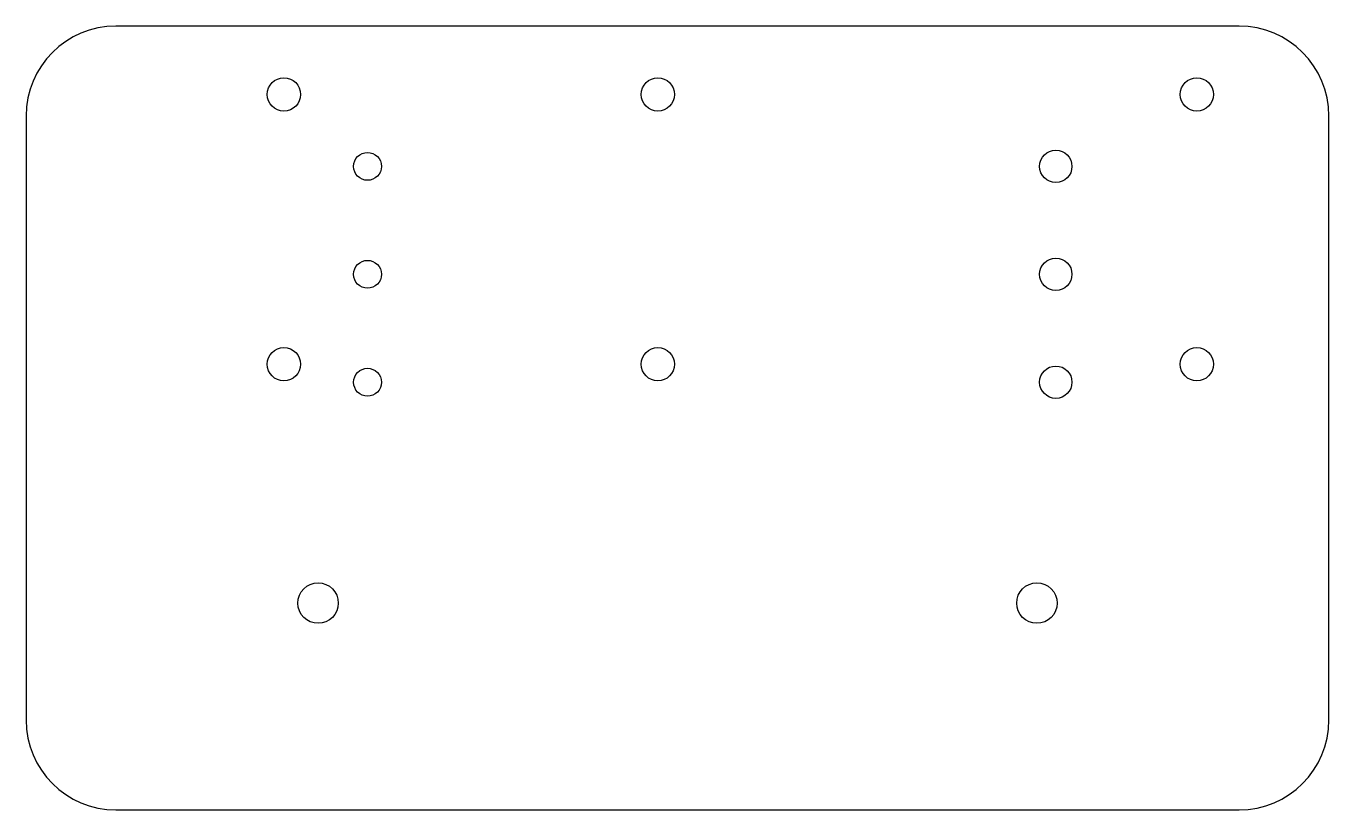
# Model space of a CAD drawing. Header units: millimetres. Extents: x 0 to 145, y 0 to 87.
import ezdxf

# ---------------------------------------------------------------- set-up
doc = ezdxf.new("R2010")
doc.units = ezdxf.units.MM

msp = doc.modelspace()

# ---------------------------------------------------------------- linework, layer by layer
at = {"color": 7, "linetype": 'Continuous', "lineweight": 25}
for p, q in [((135, 87.16), (10, 87.16)), ((0, 77.16), (0, 10)), ((145, 10), (145, 77.16)), ((10, 0), (135, 0))]:
    msp.add_line(p, q, dxfattribs=at)
for centre, radius in [((28.7, 79.56), 1.85), ((70.31, 79.56), 1.85), ((130.3, 79.56), 1.85), ((38, 71.56), 1.55), ((114.6, 71.56), 1.8), ((38, 59.56), 1.55), ((114.6, 59.56), 1.8), ((28.7, 49.56), 1.85), ((70.31, 49.56), 1.85), ((130.3, 49.56), 1.85), ((114.6, 47.56), 1.8), ((38, 47.56), 1.55), ((32.5, 23), 2.25), ((112.5, 23), 2.25)]:
    msp.add_circle(centre, radius, dxfattribs=at)
for centre, start, end in [((10, 77.16), 90, 180), ((135, 77.16), 0, 90), ((10, 10), 180, 270), ((135, 10), 270, 0)]:
    msp.add_arc(centre, 10, start, end, dxfattribs=at)

doc.saveas('drawing.dxf')
